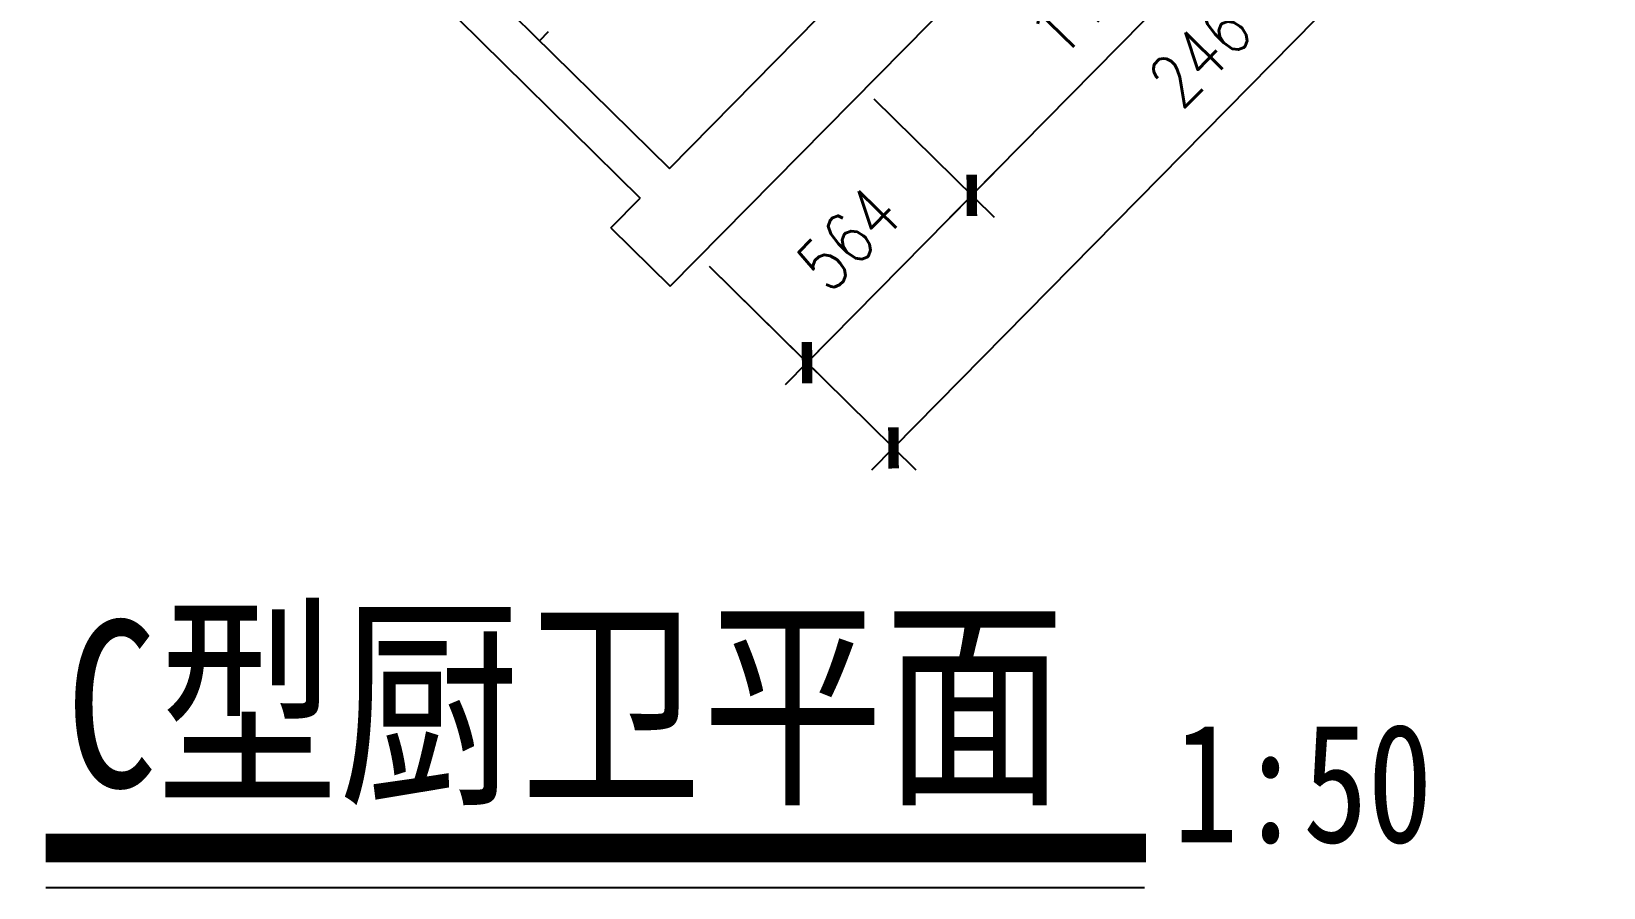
# Model space of a CAD drawing. Extents: x -357449 to -117302, y 127569 to 244935.
# Drawn here: x -252277 to -244727, y 195259 to 199368 of the extents above; entities that cross this region are included whole.
import ezdxf

# ---------------------------------------------------------------- set-up
doc = ezdxf.new("R2010")
doc.units = 0
doc.header["$MEASUREMENT"] = 0
doc.layers.get('0').update_dxf_attribs({"linetype": 'CONTINUOUS'})
doc.layers.get('DEFPOINTS').update_dxf_attribs({"linetype": 'CONTINUOUS'})
for name, color, linetype in [('1', 8, 'CONTINUOUS'), ('EQUIPMENT', 3, 'CONTINUOUS'), ('WALL', 1, 'CONTINUOUS'), ('WINDOWS', 4, 'CONTINUOUS'), ('剪力墙', 4, 'CONTINUOUS')]:
    doc.layers.add(name, color=color, linetype=linetype)
doc.styles.add('DIM_FONT', font='SIMPLEX.shx', dxfattribs={"width": 0.8})
doc.styles.add('H1', font='SimSun.ttf')
doc.dimstyles.get("Standard").update_dxf_attribs({"dimtxt": 375, "dimasz": 1, "dimexe": 150, "dimexo": 0, "dimgap": 200, "dimtad": 1, "dimdec": 0, "dimzin": 0, "dimdsep": 46, "dimtxsty": 'DIM_FONT', "dimblk1": '_DIMX', "dimblk2": '_DIMX', "dimsah": 1, "dimcen": 200, "dimclrd": 256, "dimclre": 256, "dimclrt": 4, "dimadec": 0, "dimazin": 0, "dimtfac": 1, "dimtdec": 0, "dimtix": 1, "dimtmove": 2, "dimatfit": 3, "dimldrblk": '_DIMX', "dimfxl": 0, "dimtolj": 1, "dimtzin": 0, "dimarcsym": 0})

# ---------------------------------------------------------------- blocks, each defined once
blk = doc.blocks.new('_DIMX')
blk.add_line((-150, 0), (150, 0))
at = {"const_width": 50}
blk.add_lwpolyline([(-70, -70), (70, 70)], dxfattribs=at)
blk = doc.blocks.new('*D431')
at = {"linetype": 'ByBlock'}
for p, q in [((-249522.1, 127812.4), (-248530.2, 126834.9)), ((-252095.1, 123430.8), (-248637.7, 126939.4)), ((-252980.9, 124302.3), (-251989, 123324.8))]:
    blk.add_line(p, q, dxfattribs=at)
at = {"layer": 'DEFPOINTS', "color": 0, "linetype": 'ByBlock'}
for p in [(-249522.1, 127812.4), (-248637, 126940.1), (-252980.9, 124302.3)]:
    blk.add_point(p, dxfattribs=at)
at = {"linetype": 'ByBlock'}
for p, rotation in [((-248637, 126940.1), 45.42128490381923), ((-252095.8, 123430.1), 225.4212849038192)]:
    blk.add_blockref('_DIMX', p, dxfattribs=dict(at, rotation=rotation))
at = {"color": 4, "linetype": 'ByBlock', "insert": (-250562.3, 125378.1), "char_height": 250, "attachment_point": 5, "rotation": 45.42128, "style": 'DIM_FONT'}
blk.add_mtext('\\A1;2464', dxfattribs=at)
blk = doc.blocks.new('*D434')
at = {"linetype": 'ByBlock'}
for p, q in [((-250976.8, 126999.5), (-250400, 126431.1)), ((-250507.5, 126535.7), (-252050.6, 124969.8)), ((-252521.2, 125432.2), (-251944.4, 124863.8))]:
    blk.add_line(p, q, dxfattribs=at)
at = {"layer": 'DEFPOINTS', "color": 0, "linetype": 'ByBlock'}
for p in [(-250976.8, 126999.5), (-252521.2, 125432.2), (-252051.3, 124969.1)]:
    blk.add_point(p, dxfattribs=at)
at = {"linetype": 'ByBlock'}
for p, rotation in [((-250506.8, 126536.4), 45.42128490357558), ((-252051.3, 124969.1), 225.4212849035755)]:
    blk.add_blockref('_DIMX', p, dxfattribs=dict(at, rotation=rotation))
at = {"color": 4, "linetype": 'ByBlock', "insert": (-251474.9, 125945.8), "char_height": 250, "attachment_point": 5, "rotation": 45.42128, "style": 'DIM_FONT'}
blk.add_mtext('\\A1;1100', dxfattribs=at)
blk = doc.blocks.new('*D435')
at = {"linetype": 'ByBlock'}
for p, q in [((-252521.2, 125432.2), (-251944.4, 124863.8)), ((-252052, 124968.4), (-252841.9, 124166.7)), ((-253312.6, 124629.1), (-252735.8, 124060.7))]:
    blk.add_line(p, q, dxfattribs=at)
at = {"layer": 'DEFPOINTS', "color": 0, "linetype": 'ByBlock'}
for p in [(-252521.2, 125432.2), (-253312.6, 124629.1), (-252842.6, 124166)]:
    blk.add_point(p, dxfattribs=at)
at = {"linetype": 'ByBlock'}
for p, rotation in [((-252051.3, 124969.1), 45.4212849041695), ((-252842.6, 124166), 225.4212849041695)]:
    blk.add_blockref('_DIMX', p, dxfattribs=dict(at, rotation=rotation))
at = {"color": 4, "linetype": 'ByBlock', "insert": (-252642.8, 124760.6), "char_height": 250, "attachment_point": 5, "rotation": 45.42128, "style": 'DIM_FONT'}
blk.add_mtext('\\A1;564', dxfattribs=at)

msp = doc.modelspace()

# ---------------------------------------------------------------- linework, layer by layer
at = {"layer": '1'}
msp.add_line((-249836.18, 199324.12), (-249794.26, 199367.53), dxfattribs=at)
at = {"layer": 'WALL'}
for p, q in [((-249209.36, 198144.88), (-245329.43, 202082.29)), ((-249213.52, 198710.55), (-246667.18, 201294.62)), ((-250424.41, 199903.76), (-249213.52, 198710.55)), ((-250564.79, 199761.3), (-249353.9, 198568.09)), ((-249494.28, 198425.63), (-249353.9, 198568.09)), ((-249494.28, 198425.63), (-249209.36, 198144.88))]:
    msp.add_line(p, q, dxfattribs=at)
at = {"layer": '剪力墙'}
msp.add_line((-252208.66, 195258.92), (-246930.96, 195258.92), dxfattribs=at)
at = {"layer": '剪力墙', "const_width": 137.14}
msp.add_lwpolyline([(-252208.66, 195449.25), (-246924.54, 195449.25)], dxfattribs=at)

# ---------------------------------------------------------------- texts
at = {"layer": 'EQUIPMENT', "style": 'H1', "width": 0.8}
for s, height, p in [('C型厨卫平面', 800, (-252111.31, 195740.42)), ('1:50', 571.429, (-246792.85, 195475.28))]:
    msp.add_text(s, height=height, dxfattribs=at).set_placement(p)

# ---------------------------------------------------------------- dimensions: what is measured, and where the dimension line sits
at = {"layer": 'WINDOWS'}
for p1, p2, distance, picture, middle, set_off in [((-249022.26, 198241.29), (-245563.46, 201751.34), -1242.67, '*D431', (-246603.61, 199317.12), (3958.68, 73938.98)), ((-246686.48, 200611.68), (-248230.89, 199044.39), 659.78, '*D434', (-247184.61, 199557.96), (4290.32, 73612.19)), ((-248230.89, 199044.39), (-249022.26, 198241.29), 659.78, '*D435', (-248352.51, 198372.77), (4290.32, 73612.19))]:
    dim = msp.add_aligned_dim(p1=p1, p2=p2, distance=distance, dimstyle='Standard', override={"dimtxt": 250, "dimgap": 150, "dimlfac": 0.5, "dimblk": '_DIMX'}, dxfattribs=at)
    dim.commit()
    dim.dimension.update_dxf_attribs({"geometry": picture, "text_midpoint": middle, "insert": set_off})

doc.saveas('drawing.dxf')
